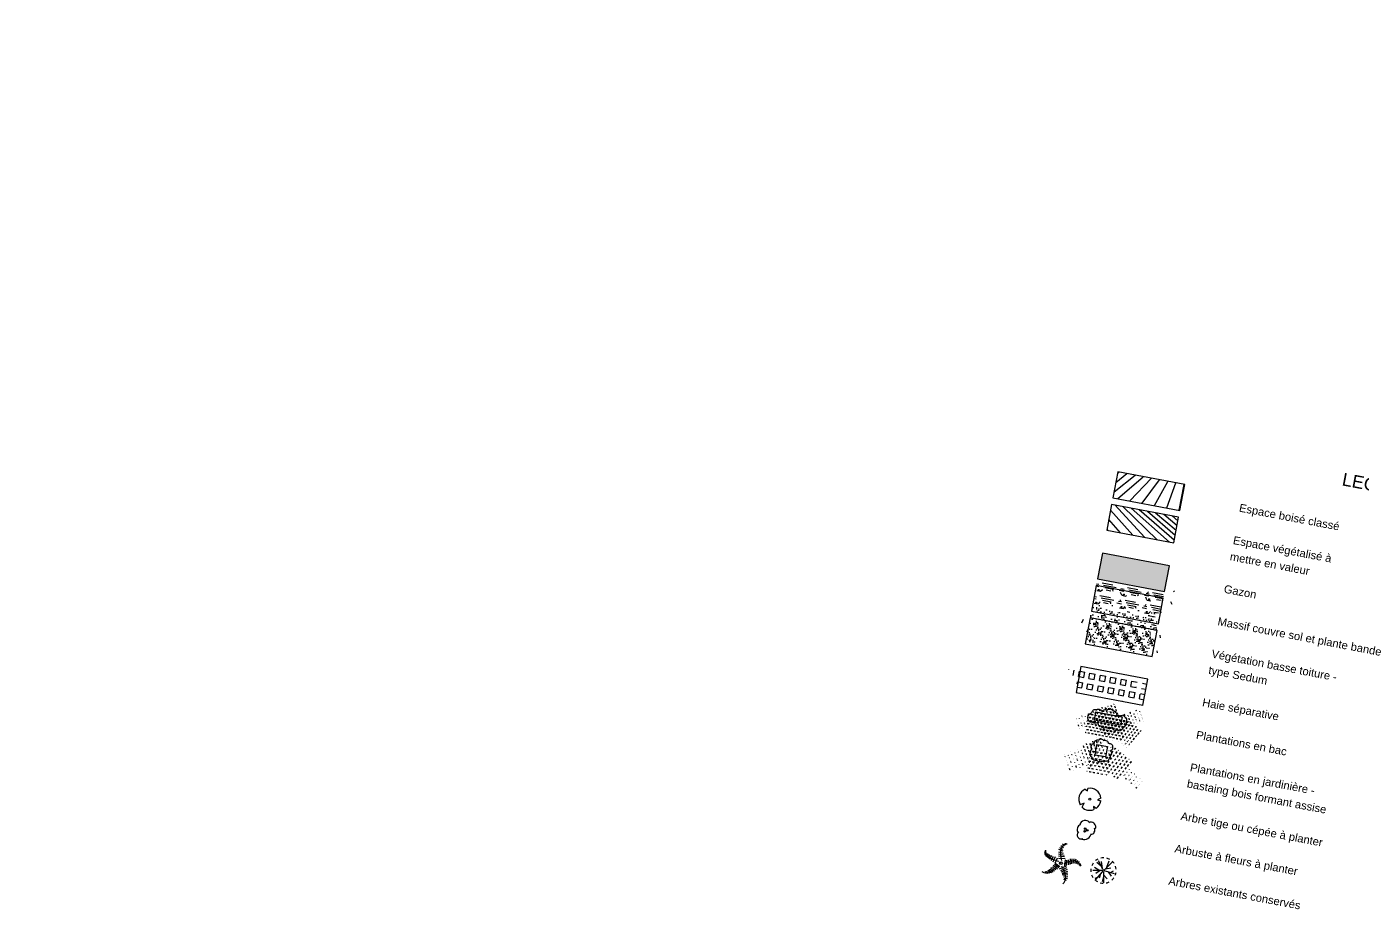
# Model space of a CAD drawing. Extents: x -2313930 to 3286427, y -3858277 to 2572692.
# Drawn here: x 296368 to 421572, y -240969 to -156934 of the extents above; entities that cross this region are included whole.
import ezdxf

# ---------------------------------------------------------------- set-up
doc = ezdxf.new("R2010")
doc.units = 0
doc.layers.add('_GAZELEC-RESERVATION 2', color=132, linetype='Continuous', lineweight=18)
doc.layers.add('prlm-VRD', color=2, linetype='Continuous')
doc.layers.add('SA - légende prestations', color=252, linetype='Continuous')
doc.styles.add('MENSURA', font='arial.ttf', dxfattribs={"height": 0.5})

# ---------------------------------------------------------------- blocks, each defined once
blk = doc.blocks.new('A$C1F970F0F')
at = {"layer": 'SA - légende prestations'}
h = blk.add_hatch(dxfattribs=at)
h.set_pattern_fill('_USER', color=256, scale=75, angle=-325.7236, style=0, pattern_type=0)
h.set_pattern_definition([(34.276398589, (-277130161.13, -473864756.78), (-42.23892846, 61.974776503), [])])
h.paths.add_polyline_path([(-7679, 13948), (-7051, 13829), (-7006, 14071), (-7633, 14190)])
h = blk.add_hatch(dxfattribs=at)
h.set_pattern_fill('_USER', color=256, scale=75, angle=-55.7236, style=0, pattern_type=0)
h.set_pattern_definition([(304.276398589, (-277130161.13, -473864756.78), (61.974776503, 42.23892846), [])])
h.paths.add_polyline_path([(-7737, 13644), (-7109, 13525), (-7063, 13767), (-7691, 13886)])
blk.add_hatch(color=250, dxfattribs=at).paths.add_polyline_path([(-7823, 13188), (-7195, 13069), (-7150, 13311), (-7777, 13430)])
h = blk.add_hatch(dxfattribs=at)
h.set_pattern_fill('PELOUSE6', color=256, scale=20, angle=-10.7236, style=0, pattern_type=2)
h.set_pattern_definition([(349.276398589, (-277130161.13, -473864756.78), (22.32856351, 117.904349723), [37.50000056, -202.50000304]), (79.27639859, (-277130147.3, -473864759.4), (-235.80869945, 44.65712702), [15.000000225, -105.000001575]), (79.27639859, (-277130138.1, -473864761.14), (-235.80869945, 44.65712702), [15.000000225, -105.000001575]), (79.27639859, (-277130142.7, -473864760.27), (-235.80869945, 44.65712702), [18.75000028, -101.25000152]), (112.966466119, (-277130151.92, -473864758.52), (-191.1515722885, 280.465825937), [12.00000018, -420.74615931]), (45.586331059, (-277130133.494, -473864762.01), (22.328563535, 117.9043498154), [12.00000018, -420.74615931]), (45.586331059, (-277130124.28, -473864763.756), (22.328563535, 117.9043498154), [26.00000039, -406.6661591]), (112.966466119, (-277130161.13, -473864756.78), (-191.1515722885, 280.465825937), [26.00000039, -406.6661591]), (349.276398589, (-277130073.36, -473864750.5), (22.32856351, 117.904349723), [44.424551066, -195.575452534]), (349.276398589, (-277130085.12, -473864728.43), (22.32856351, 117.904349723), [82.810089442, -56.095855641, 43.074318646, -58.01973967]), (349.276398589, (-277130096.73, -473864706.38), (22.32856351, 117.904349723), [119.479949592, -46.287461894, 29.478701242, -44.75389087]), (349.276398589, (-277130108.42, -473864684.32), (22.32856351, 117.904349723), [100.461142907, -139.538860693]), (349.276398589, (-277130104.51, -473864665.21), (22.32856351, 117.904349723), [65.569739384, -174.430264216])])
h.paths.add_polyline_path([(-7881, 12884), (-7253, 12765), (-7207, 13007), (-7835, 13126)])
h = blk.add_hatch(dxfattribs=at)
h.set_pattern_fill('PELOUSE3', color=256, scale=25, angle=-10.7236, style=0, pattern_type=2)
h.set_pattern_definition([(63.752287589, (-277130161.13, -473864756.78), (-19.542458606, 232.700112485), [37.5, -196.01927125]), (63.752287589, (-277130085.76, -473864694.72), (-19.542458606, 232.700112485), [37.5, -196.01927125]), (63.752287589, (-277130010.4, -473864632.66), (-19.542458606, 232.700112485), [37.5, -196.01927125]), (94.800509589, (-277130161.13, -473864756.78), (-122.81702917, 23.258919989), [25, -208.51927125]), (94.800509589, (-277130085.76, -473864694.72), (-122.81702917, 23.258919989), [25, -208.51927125]), (94.800509589, (-277130010.4, -473864632.66), (-122.81702917, 23.258919989), [25, -208.51927125]), (349.276398589, (-277130152.21, -473864750.26), (75.363866543, 62.060757485), [0, -125]), (349.276398589, (-277130133.76, -473864743.78), (75.363866543, 62.060757485), [0, -125]), (349.276398589, (-277130136.115, -473864729.62), (75.363866543, 62.060757485), [0, -125]), (349.276398589, (-277130116.85, -473864731.4), (75.363866543, 62.060757485), [0, -125]), (349.276398589, (-277130122.52, -473864699.78), (75.363866543, 62.060757485), [0, -125]), (349.276398589, (-277130148.414, -473864722.64), (75.363866543, 62.060757485), [0, -125]), (349.276398589, (-277130148.87, -473864717.23), (75.363866543, 62.060757485), [0, -125]), (349.276398589, (-277130148.86, -473864694.79), (75.363866543, 62.060757485), [0, -125]), (349.276398589, (-277130173.1, -473864750.044), (75.363866543, 62.060757485), [0, -125]), (349.276398589, (-277130172.094, -473864737.766), (75.363866543, 62.060757485), [0, -125]), (349.276398589, (-277130184.58, -473864749.12), (75.363866543, 62.060757485), [0, -125]), (349.276398589, (-277130183.715, -473864730.58), (75.363866543, 62.060757485), [0, -125]), (349.276398589, (-277130173.365, -473864720.7), (75.363866543, 62.060757485), [0, -125]), (349.276398589, (-277130174.526, -473864708.63), (75.363866543, 62.060757485), [0, -125]), (349.276398589, (-277130181.51, -473864692.35), (75.363866543, 62.060757485), [0, -125]), (349.276398589, (-277130158.755, -473864707.89), (75.363866543, 62.060757485), [0, -125]), (349.276398589, (-277130196.156, -473864715.134), (75.363866543, 62.060757485), [0, -125]), (349.276398589, (-277130204.065, -473864737.325), (75.363866543, 62.060757485), [0, -125]), (349.276398589, (-277130180.874, -473864760.41), (75.363866543, 62.060757485), [0, -125]), (349.276398589, (-277130165.94, -473864768.23), (75.363866543, 62.060757485), [0, -125]), (349.276398589, (-277130179.19, -473864779.43), (75.363866543, 62.060757485), [0, -125]), (349.276398589, (-277130139.836, -473864785.64), (75.363866543, 62.060757485), [0, -125]), (349.276398589, (-277130153.18, -473864763.79), (75.363866543, 62.060757485), [0, -125]), (349.276398589, (-277130137.41, -473864763.03), (75.363866543, 62.060757485), [0, -125])])
h.paths.add_polyline_path([(-7938, 12580), (-7311, 12461), (-7265, 12703), (-7892, 12822)])
h = blk.add_hatch(dxfattribs=at)
h.set_pattern_fill('PAVES_EVERGREEN1', color=256, scale=100, angle=-10.7236, style=0, pattern_type=2)
h.set_pattern_definition([(349.276398589, (-277130131.913, -473864736.867), (107.5571912846, 30.5196756696), [50, -50]), (79.276398589, (-277130131.913, -473864736.867), (-30.5196756696, 107.5571912846), [50, -50])])
h.paths.add_polyline_path([(-8024, 12124), (-7397, 12005), (-7351, 12247), (-7979, 12366)])
h = blk.add_hatch(dxfattribs=at)
h.set_pattern_fill('TRIANG', color=256, scale=89.999998, angle=-10.6841, style=0, pattern_type=2)
h.set_pattern_definition([(49.315864135, (-277130161.128, -473864756.78), (-11.1636795812, 31.8501914477), [16.87499955, -16.87499955]), (109.315864135, (-277130161.128, -473864756.78), (-33.1649146997, 6.2570656068), [16.87499955, -16.87499955]), (349.315864135, (-277130166.71, -473864740.854), (22.0012351185, 25.5931258408), [16.87499955, -16.87499955])])
h.paths.add_polyline_path([(-7876, 11935), (-7875, 11937), (-7875, 11938), (-7875, 11939), (-7875, 11940), (-7874, 11941), (-7874, 11942), (-7874, 11944), (-7873, 11945), (-7873, 11946), (-7872, 11947), (-7872, 11948), (-7871, 11949), (-7870, 11950), (-7870, 11951), (-7869, 11952), (-7868, 11953), (-7867, 11954), (-7866, 11955), (-7866, 11955), (-7865, 11956), (-7864, 11957), (-7863, 11958), (-7862, 11958), (-7861, 11959), (-7860, 11960), (-7859, 11960), (-7858, 11961), (-7857, 11961), (-7855, 11962), (-7854, 11962), (-7853, 11963), (-7852, 11963), (-7851, 11963), (-7850, 11963), (-7848, 11964), (-7847, 11964), (-7846, 11964), (-7845, 11964), (-7844, 11964), (-7842, 11964), (-7841, 11964), (-7840, 11964), (-7839, 11963), (-7838, 11963), (-7836, 11963), (-7835, 11962), (-7834, 11962), (-7833, 11962), (-7832, 11961), (-7831, 11962), (-7830, 11963), (-7828, 11963), (-7827, 11964), (-7826, 11964), (-7825, 11965), (-7824, 11965), (-7822, 11966), (-7821, 11966), (-7820, 11966), (-7818, 11967), (-7817, 11967), (-7816, 11967), (-7815, 11967), (-7813, 11967), (-7812, 11967), (-7811, 11967), (-7809, 11967), (-7808, 11967), (-7807, 11967), (-7805, 11966), (-7804, 11966), (-7803, 11966), (-7802, 11965), (-7800, 11965), (-7799, 11964), (-7798, 11964), (-7797, 11963), (-7796, 11963), (-7795, 11962), (-7793, 11961), (-7792, 11960), (-7791, 11960), (-7790, 11959), (-7789, 11958), (-7788, 11957), (-7788, 11956), (-7787, 11955), (-7786, 11954), (-7785, 11953), (-7784, 11952), (-7784, 11951), (-7783, 11950), (-7782, 11948), (-7782, 11947), (-7781, 11946), (-7781, 11945), (-7780, 11944), (-7780, 11942), (-7780, 11941), (-7780, 11941), (-7779, 11941), (-7779, 11941), (-7779, 11941), (-7779, 11941), (-7779, 11941), (-7779, 11940), (-7779, 11940), (-7780, 11940), (-7780, 11940), (-7780, 11940), (-7780, 11940), (-7779, 11941), (-7779, 11942), (-7779, 11943), (-7778, 11945), (-7778, 11946), (-7777, 11947), (-7777, 11948), (-7776, 11949), (-7775, 11950), (-7775, 11951), (-7774, 11952), (-7773, 11952), (-7772, 11953), (-7771, 11954), (-7771, 11955), (-7770, 11956), (-7769, 11957), (-7768, 11957), (-7767, 11958), (-7766, 11959), (-7765, 11959), (-7764, 11960), (-7763, 11960), (-7761, 11961), (-7760, 11961), (-7759, 11961), (-7758, 11962), (-7757, 11962), (-7756, 11962), (-7755, 11963), (-7753, 11963), (-7752, 11963), (-7751, 11963), (-7750, 11963), (-7749, 11963), (-7747, 11963), (-7746, 11963), (-7745, 11963), (-7744, 11962), (-7743, 11962), (-7742, 11962), (-7740, 11961), (-7739, 11961), (-7738, 11961), (-7737, 11960), (-7736, 11960), (-7735, 11959), (-7734, 11959), (-7733, 11958), (-7732, 11957), (-7731, 11958), (-7730, 11959), (-7729, 11960), (-7729, 11961), (-7728, 11962), (-7727, 11962), (-7726, 11963), (-7725, 11964), (-7724, 11964), (-7723, 11965), (-7722, 11965), (-7720, 11966), (-7719, 11966), (-7718, 11967), (-7717, 11967), (-7716, 11968), (-7715, 11968), (-7713, 11968), (-7712, 11968), (-7711, 11968), (-7710, 11969), (-7709, 11969), (-7707, 11969), (-7706, 11969), (-7705, 11968), (-7704, 11968), (-7703, 11968), (-7701, 11968), (-7700, 11968), (-7699, 11967), (-7698, 11967), (-7697, 11967), (-7696, 11966), (-7695, 11966), (-7693, 11965), (-7692, 11964), (-7691, 11964), (-7690, 11963), (-7689, 11962), (-7688, 11962), (-7687, 11961), (-7687, 11960), (-7686, 11959), (-7685, 11958), (-7684, 11957), (-7683, 11956), (-7683, 11955), (-7682, 11954), (-7681, 11953), (-7681, 11954), (-7681, 11954), (-7681, 11954), (-7680, 11954), (-7680, 11954), (-7680, 11954), (-7680, 11954), (-7679, 11954), (-7679, 11954), (-7679, 11954), (-7679, 11954), (-7678, 11954), (-7678, 11955), (-7678, 11955), (-7677, 11955), (-7677, 11955), (-7677, 11955), (-7677, 11954), (-7676, 11954), (-7676, 11954), (-7676, 11954), (-7676, 11954), (-7675, 11954), (-7675, 11954), (-7675, 11954), (-7675, 11954), (-7674, 11954), (-7674, 11954), (-7674, 11954), (-7674, 11953), (-7673, 11953), (-7673, 11953), (-7673, 11953), (-7673, 11953), (-7673, 11953), (-7672, 11952), (-7672, 11952), (-7672, 11952), (-7672, 11952), (-7672, 11952), (-7672, 11951), (-7671, 11951), (-7671, 11951), (-7671, 11951), (-7671, 11950), (-7671, 11950), (-7671, 11950), (-7671, 11950), (-7671, 11949), (-7671, 11949), (-7669, 11949), (-7668, 11949), (-7667, 11948), (-7666, 11948), (-7665, 11948), (-7664, 11947), (-7663, 11947), (-7662, 11947), (-7661, 11946), (-7660, 11945), (-7659, 11945), (-7658, 11944), (-7657, 11944), (-7656, 11943), (-7655, 11942), (-7654, 11941), (-7653, 11941), (-7652, 11940), (-7651, 11939), (-7651, 11938), (-7650, 11937), (-7649, 11936), (-7648, 11935), (-7648, 11934), (-7647, 11933), (-7647, 11932), (-7646, 11931), (-7646, 11930), (-7645, 11929), (-7645, 11928), (-7645, 11926), (-7644, 11925), (-7644, 11924), (-7644, 11923), (-7644, 11922), (-7644, 11921), (-7644, 11919), (-7644, 11918), (-7644, 11917), (-7644, 11916), (-7644, 11915), (-7644, 11914), (-7644, 11912), (-7645, 11911), (-7645, 11910), (-7645, 11909), (-7646, 11908), (-7646, 11907), (-7647, 11906), (-7647, 11905), (-7646, 11905), (-7646, 11906), (-7645, 11906), (-7645, 11907), (-7644, 11907), (-7643, 11907), (-7643, 11908), (-7642, 11908), (-7641, 11908), (-7641, 11909), (-7640, 11909), (-7639, 11909), (-7639, 11909), (-7638, 11909), (-7637, 11909), (-7636, 11910), (-7636, 11910), (-7635, 11910), (-7634, 11910), (-7634, 11910), (-7633, 11910), (-7632, 11910), (-7631, 11909), (-7631, 11909), (-7630, 11909), (-7629, 11909), (-7628, 11909), (-7628, 11909), (-7627, 11908), (-7626, 11908), (-7626, 11908), (-7625, 11907), (-7624, 11907), (-7624, 11907), (-7623, 11906), (-7623, 11906), (-7622, 11905), (-7621, 11905), (-7621, 11904), (-7620, 11904), (-7620, 11903), (-7619, 11903), (-7619, 11902), (-7618, 11902), (-7618, 11901), (-7618, 11900), (-7617, 11900), (-7617, 11899), (-7617, 11898), (-7616, 11898), (-7616, 11899), (-7615, 11900), (-7614, 11900), (-7613, 11901), (-7612, 11902), (-7611, 11903), (-7610, 11903), (-7609, 11904), (-7608, 11905), (-7607, 11905), (-7606, 11906), (-7605, 11906), (-7604, 11907), (-7602, 11907), (-7601, 11907), (-7600, 11908), (-7599, 11908), (-7598, 11908), (-7596, 11908), (-7595, 11908), (-7594, 11909), (-7593, 11909), (-7592, 11909), (-7590, 11908), (-7589, 11908), (-7588, 11908), (-7587, 11908), (-7586, 11908), (-7584, 11907), (-7583, 11907), (-7582, 11907), (-7581, 11906), (-7580, 11906), (-7579, 11905), (-7578, 11905), (-7577, 11904), (-7576, 11903), (-7575, 11903), (-7574, 11902), (-7573, 11901), (-7572, 11900), (-7571, 11900), (-7570, 11899), (-7569, 11898), (-7569, 11897), (-7568, 11896), (-7567, 11895), (-7566, 11894), (-7566, 11893), (-7565, 11892), (-7564, 11892), (-7563, 11891), (-7562, 11891), (-7561, 11890), (-7561, 11889), (-7560, 11889), (-7559, 11888), (-7558, 11887), (-7558, 11886), (-7557, 11886), (-7556, 11885), (-7556, 11884), (-7555, 11883), (-7555, 11882), (-7554, 11881), (-7554, 11880), (-7553, 11879), (-7553, 11878), (-7552, 11877), (-7552, 11876), (-7552, 11875), (-7551, 11874), (-7551, 11873), (-7551, 11872), (-7551, 11871), (-7551, 11870), (-7551, 11869), (-7551, 11868), (-7551, 11867), (-7551, 11866), (-7551, 11865), (-7551, 11864), (-7551, 11863), (-7552, 11862), (-7552, 11861), (-7552, 11860), (-7552, 11859), (-7553, 11858), (-7553, 11857), (-7554, 11856), (-7554, 11855), (-7555, 11854), (-7555, 11853), (-7556, 11852), (-7557, 11851), (-7557, 11851), (-7558, 11850), (-7559, 11849), (-7559, 11848), (-7559, 11847), (-7558, 11846), (-7558, 11845), (-7557, 11844), (-7557, 11843), (-7556, 11842), (-7556, 11841), (-7555, 11840), (-7555, 11839), (-7555, 11837), (-7555, 11836), (-7554, 11835), (-7554, 11834), (-7554, 11833), (-7554, 11832), (-7554, 11830), (-7554, 11829), (-7554, 11828), (-7554, 11827), (-7555, 11826), (-7555, 11825), (-7555, 11823), (-7555, 11822), (-7556, 11821), (-7556, 11820), (-7557, 11819), (-7557, 11818), (-7558, 11817), (-7558, 11816), (-7559, 11815), (-7559, 11814), (-7560, 11813), (-7561, 11812), (-7562, 11811), (-7562, 11810), (-7563, 11809), (-7564, 11809), (-7565, 11808), (-7566, 11807), (-7567, 11806), (-7568, 11806), (-7569, 11805), (-7570, 11804), (-7571, 11804), (-7572, 11803), (-7573, 11803), (-7574, 11802), (-7575, 11802), (-7576, 11802), (-7577, 11801), (-7577, 11801), (-7577, 11801), (-7577, 11800), (-7577, 11800), (-7577, 11799), (-7577, 11799), (-7577, 11798), (-7577, 11798), (-7577, 11797), (-7577, 11797), (-7577, 11797), (-7577, 11796), (-7577, 11796), (-7577, 11795), (-7577, 11795), (-7577, 11794), (-7577, 11794), (-7578, 11794), (-7578, 11793), (-7578, 11793), (-7578, 11792), (-7578, 11792), (-7579, 11792), (-7579, 11791), (-7579, 11791), (-7579, 11790), (-7580, 11790), (-7580, 11790), (-7580, 11790), (-7581, 11789), (-7581, 11789), (-7581, 11789), (-7582, 11788), (-7582, 11788), (-7582, 11788), (-7583, 11788), (-7583, 11787), (-7584, 11787), (-7584, 11787), (-7584, 11787), (-7585, 11787), (-7585, 11787), (-7586, 11787), (-7586, 11786), (-7586, 11786), (-7587, 11786), (-7587, 11786), (-7588, 11786), (-7588, 11786), (-7589, 11785), (-7589, 11784), (-7590, 11783), (-7590, 11782), (-7591, 11781), (-7591, 11780), (-7592, 11779), (-7593, 11778), (-7593, 11777), (-7594, 11776), (-7595, 11775), (-7596, 11774), (-7596, 11773), (-7597, 11773), (-7598, 11772), (-7599, 11771), (-7600, 11770), (-7601, 11770), (-7602, 11769), (-7603, 11769), (-7604, 11768), (-7605, 11768), (-7606, 11767), (-7608, 11767), (-7609, 11766), (-7610, 11766), (-7611, 11766), (-7612, 11765), (-7613, 11765), (-7614, 11765), (-7616, 11765), (-7617, 11765), (-7618, 11765), (-7619, 11765), (-7620, 11765), (-7622, 11765), (-7623, 11765), (-7624, 11766), (-7625, 11766), (-7626, 11766), (-7627, 11766), (-7628, 11767), (-7630, 11767), (-7631, 11768), (-7632, 11768), (-7633, 11769), (-7634, 11769), (-7635, 11770), (-7636, 11771), (-7637, 11771), (-7638, 11771), (-7639, 11770), (-7640, 11770), (-7641, 11769), (-7642, 11769), (-7643, 11769), (-7644, 11768), (-7646, 11768), (-7647, 11768), (-7648, 11768), (-7649, 11767), (-7650, 11767), (-7652, 11767), (-7653, 11767), (-7654, 11767), (-7655, 11767), (-7656, 11767), (-7657, 11768), (-7659, 11768), (-7660, 11768), (-7661, 11768), (-7662, 11769), (-7663, 11769), (-7664, 11770), (-7665, 11770), (-7667, 11771), (-7668, 11771), (-7669, 11772), (-7670, 11772), (-7671, 11773), (-7672, 11774), (-7672, 11775), (-7673, 11775), (-7674, 11776), (-7675, 11777), (-7676, 11778), (-7677, 11779), (-7677, 11780), (-7678, 11781), (-7679, 11782), (-7679, 11783), (-7680, 11784), (-7680, 11785), (-7681, 11786), (-7681, 11787), (-7682, 11788), (-7682, 11789), (-7683, 11790), (-7683, 11792), (-7683, 11793), (-7683, 11793), (-7683, 11793), (-7683, 11793), (-7683, 11793), (-7684, 11792), (-7684, 11792), (-7684, 11792), (-7684, 11792), (-7684, 11792), (-7684, 11792), (-7684, 11792), (-7685, 11792), (-7685, 11792), (-7685, 11792), (-7685, 11792), (-7685, 11792), (-7685, 11792), (-7685, 11792), (-7685, 11792), (-7686, 11792), (-7686, 11792), (-7686, 11792), (-7686, 11792), (-7686, 11792), (-7686, 11792), (-7686, 11793), (-7686, 11793), (-7687, 11793), (-7687, 11793), (-7687, 11793), (-7687, 11793), (-7687, 11793), (-7687, 11793), (-7687, 11793), (-7687, 11793), (-7687, 11793), (-7688, 11793), (-7688, 11793), (-7688, 11794), (-7688, 11794), (-7688, 11794), (-7688, 11794), (-7688, 11794), (-7688, 11794), (-7688, 11794), (-7688, 11794), (-7688, 11795), (-7688, 11795), (-7688, 11795), (-7688, 11795), (-7689, 11794), (-7690, 11793), (-7691, 11792), (-7692, 11791), (-7693, 11791), (-7693, 11790), (-7694, 11789), (-7695, 11789), (-7696, 11788), (-7697, 11787), (-7699, 11787), (-7700, 11786), (-7701, 11786), (-7702, 11785), (-7703, 11785), (-7704, 11785), (-7705, 11784), (-7706, 11784), (-7708, 11784), (-7709, 11784), (-7710, 11784), (-7711, 11784), (-7712, 11784), (-7713, 11784), (-7715, 11784), (-7716, 11784), (-7717, 11784), (-7718, 11784), (-7719, 11784), (-7721, 11785), (-7722, 11785), (-7723, 11785), (-7724, 11786), (-7725, 11786), (-7726, 11787), (-7727, 11787), (-7728, 11788), (-7729, 11789), (-7730, 11789), (-7731, 11790), (-7732, 11791), (-7733, 11791), (-7734, 11792), (-7735, 11793), (-7736, 11794), (-7736, 11795), (-7737, 11796), (-7738, 11797), (-7738, 11798), (-7739, 11799), (-7740, 11798), (-7741, 11797), (-7742, 11796), (-7743, 11795), (-7744, 11795), (-7745, 11794), (-7746, 11793), (-7747, 11793), (-7748, 11792), (-7749, 11791), (-7750, 11791), (-7751, 11790), (-7752, 11790), (-7753, 11790), (-7755, 11789), (-7756, 11789), (-7757, 11789), (-7758, 11789), (-7760, 11788), (-7761, 11788), (-7762, 11788), (-7763, 11788), (-7764, 11788), (-7766, 11788), (-7767, 11789), (-7768, 11789), (-7769, 11789), (-7771, 11789), (-7772, 11790), (-7773, 11790), (-7774, 11791), (-7775, 11791), (-7776, 11792), (-7777, 11792), (-7779, 11793), (-7780, 11793), (-7781, 11794), (-7782, 11795), (-7783, 11796), (-7784, 11796), (-7784, 11797), (-7785, 11798), (-7786, 11799), (-7787, 11800), (-7788, 11801), (-7788, 11802), (-7789, 11803), (-7790, 11804), (-7790, 11805), (-7792, 11805), (-7793, 11805), (-7794, 11806), (-7795, 11806), (-7796, 11806), (-7797, 11807), (-7799, 11807), (-7800, 11807), (-7801, 11808), (-7802, 11808), (-7803, 11809), (-7804, 11810), (-7805, 11810), (-7806, 11811), (-7807, 11812), (-7808, 11812), (-7809, 11813), (-7809, 11814), (-7810, 11815), (-7811, 11816), (-7812, 11817), (-7813, 11818), (-7813, 11819), (-7814, 11820), (-7814, 11821), (-7815, 11822), (-7816, 11823), (-7816, 11824), (-7816, 11825), (-7817, 11826), (-7817, 11827), (-7817, 11829), (-7818, 11830), (-7818, 11831), (-7818, 11832), (-7818, 11833), (-7818, 11835), (-7818, 11836), (-7818, 11837), (-7818, 11838), (-7818, 11839), (-7818, 11841), (-7818, 11842), (-7817, 11843), (-7817, 11844), (-7817, 11845), (-7816, 11846), (-7816, 11847), (-7815, 11849), (-7815, 11848), (-7815, 11848), (-7815, 11848), (-7816, 11848), (-7816, 11848), (-7816, 11848), (-7816, 11848), (-7816, 11848), (-7816, 11848), (-7816, 11848), (-7816, 11847), (-7816, 11847), (-7816, 11847), (-7816, 11847), (-7816, 11847), (-7816, 11847), (-7817, 11847), (-7817, 11847), (-7817, 11847), (-7817, 11847), (-7817, 11847), (-7817, 11847), (-7817, 11847), (-7817, 11847), (-7817, 11847), (-7817, 11847), (-7818, 11847), (-7818, 11846), (-7818, 11846), (-7818, 11846), (-7818, 11846), (-7818, 11846), (-7818, 11846), (-7818, 11846), (-7819, 11846), (-7819, 11846), (-7819, 11847), (-7819, 11847), (-7819, 11847), (-7819, 11847), (-7819, 11847), (-7819, 11847), (-7819, 11847), (-7820, 11847), (-7820, 11847), (-7820, 11847), (-7820, 11847), (-7820, 11847), (-7820, 11847), (-7820, 11847), (-7821, 11846), (-7822, 11845), (-7822, 11844), (-7823, 11843), (-7824, 11843), (-7825, 11842), (-7826, 11841), (-7827, 11840), (-7828, 11840), (-7829, 11839), (-7830, 11838), (-7831, 11838), (-7832, 11837), (-7833, 11837), (-7835, 11836), (-7836, 11836), (-7837, 11835), (-7838, 11835), (-7839, 11835), (-7840, 11835), (-7842, 11834), (-7843, 11834), (-7844, 11834), (-7845, 11834), (-7847, 11834), (-7848, 11834), (-7849, 11834), (-7850, 11834), (-7851, 11835), (-7853, 11835), (-7854, 11835), (-7855, 11836), (-7856, 11836), (-7857, 11836), (-7858, 11837), (-7860, 11837), (-7861, 11838), (-7862, 11839), (-7863, 11839), (-7864, 11840), (-7865, 11841), (-7866, 11841), (-7867, 11842), (-7868, 11843), (-7868, 11844), (-7869, 11845), (-7870, 11846), (-7871, 11847), (-7871, 11848), (-7872, 11847), (-7873, 11847), (-7874, 11846), (-7874, 11846), (-7875, 11846), (-7876, 11845), (-7877, 11845), (-7877, 11845), (-7878, 11844), (-7879, 11844), (-7880, 11844), (-7881, 11844), (-7881, 11844), (-7882, 11844), (-7883, 11843), (-7884, 11843), (-7885, 11843), (-7886, 11843), (-7886, 11844), (-7887, 11844), (-7888, 11844), (-7889, 11844), (-7890, 11844), (-7891, 11844), (-7891, 11845), (-7892, 11845), (-7893, 11845), (-7894, 11846), (-7894, 11846), (-7895, 11846), (-7896, 11847), (-7897, 11847), (-7897, 11848), (-7898, 11848), (-7899, 11849), (-7899, 11849), (-7900, 11850), (-7900, 11851), (-7901, 11851), (-7901, 11852), (-7902, 11853), (-7902, 11853), (-7903, 11854), (-7903, 11855), (-7904, 11855), (-7904, 11856), (-7904, 11857), (-7905, 11858), (-7905, 11859), (-7906, 11860), (-7907, 11862), (-7908, 11863), (-7909, 11865), (-7909, 11867), (-7910, 11869), (-7911, 11870), (-7911, 11872), (-7912, 11874), (-7912, 11876), (-7913, 11878), (-7913, 11880), (-7913, 11882), (-7913, 11883), (-7913, 11885), (-7913, 11887), (-7913, 11889), (-7913, 11891), (-7913, 11893), (-7912, 11895), (-7912, 11897), (-7912, 11899), (-7911, 11900), (-7911, 11902), (-7910, 11904), (-7909, 11906), (-7908, 11907), (-7908, 11909), (-7907, 11911), (-7906, 11912), (-7905, 11914), (-7904, 11916), (-7902, 11917), (-7901, 11919), (-7900, 11920), (-7899, 11921), (-7897, 11923), (-7896, 11924), (-7894, 11925), (-7893, 11926), (-7891, 11927), (-7890, 11928), (-7888, 11929), (-7886, 11930), (-7885, 11931), (-7883, 11932), (-7881, 11932), (-7879, 11933), (-7878, 11934), (-7876, 11934)])
h = blk.add_hatch(dxfattribs=at)
h.set_pattern_fill('TRIANG', color=256, scale=100, angle=-10.2486, style=0, pattern_type=2)
h.set_pattern_definition([(49.751385976, (-277130161.128, -473864756.78), (-12.6727306484, 35.293794004), [18.75, -18.75]), (109.751385976, (-277130161.128, -473864756.78), (-36.9016875275, 6.6719903251), [18.75, -18.75]), (349.751385976, (-277130167.464, -473864739.132), (24.2289568791, 28.6218036788), [18.75, -18.75])])
h.paths.add_polyline_path([(-7853, 11649), (-7853, 11650), (-7853, 11651), (-7853, 11653), (-7853, 11654), (-7853, 11655), (-7852, 11656), (-7852, 11657), (-7852, 11658), (-7851, 11660), (-7851, 11661), (-7850, 11662), (-7850, 11663), (-7849, 11664), (-7849, 11665), (-7848, 11666), (-7847, 11667), (-7847, 11668), (-7846, 11669), (-7845, 11669), (-7844, 11670), (-7844, 11671), (-7843, 11672), (-7842, 11673), (-7841, 11673), (-7840, 11674), (-7839, 11675), (-7838, 11675), (-7837, 11676), (-7836, 11676), (-7835, 11677), (-7834, 11677), (-7832, 11678), (-7831, 11678), (-7830, 11678), (-7829, 11679), (-7828, 11679), (-7827, 11679), (-7826, 11679), (-7824, 11679), (-7823, 11679), (-7822, 11679), (-7821, 11679), (-7820, 11679), (-7818, 11679), (-7817, 11679), (-7816, 11679), (-7815, 11678), (-7814, 11678), (-7813, 11678), (-7812, 11677), (-7811, 11678), (-7810, 11679), (-7809, 11679), (-7809, 11680), (-7808, 11681), (-7807, 11681), (-7806, 11682), (-7805, 11683), (-7805, 11683), (-7804, 11684), (-7803, 11684), (-7802, 11685), (-7801, 11685), (-7800, 11685), (-7799, 11686), (-7798, 11686), (-7797, 11686), (-7796, 11687), (-7795, 11687), (-7794, 11687), (-7793, 11687), (-7792, 11687), (-7791, 11687), (-7790, 11687), (-7789, 11687), (-7788, 11687), (-7787, 11687), (-7786, 11687), (-7784, 11686), (-7783, 11686), (-7782, 11686), (-7782, 11685), (-7781, 11685), (-7780, 11685), (-7779, 11684), (-7778, 11684), (-7777, 11683), (-7776, 11683), (-7775, 11682), (-7774, 11681), (-7773, 11681), (-7773, 11680), (-7772, 11679), (-7771, 11679), (-7770, 11678), (-7770, 11677), (-7769, 11676), (-7769, 11676), (-7768, 11675), (-7767, 11674), (-7766, 11674), (-7765, 11675), (-7764, 11675), (-7763, 11675), (-7761, 11675), (-7760, 11676), (-7759, 11676), (-7757, 11676), (-7756, 11676), (-7755, 11676), (-7754, 11676), (-7752, 11676), (-7751, 11676), (-7750, 11675), (-7749, 11675), (-7747, 11675), (-7746, 11674), (-7745, 11674), (-7744, 11674), (-7743, 11673), (-7741, 11673), (-7740, 11672), (-7739, 11671), (-7738, 11671), (-7737, 11670), (-7736, 11669), (-7735, 11668), (-7734, 11668), (-7733, 11667), (-7732, 11666), (-7731, 11665), (-7731, 11664), (-7730, 11663), (-7729, 11662), (-7728, 11661), (-7728, 11660), (-7727, 11659), (-7727, 11657), (-7726, 11656), (-7726, 11655), (-7725, 11654), (-7725, 11653), (-7724, 11652), (-7724, 11650), (-7724, 11649), (-7724, 11648), (-7723, 11647), (-7723, 11645), (-7723, 11644), (-7723, 11644), (-7723, 11644), (-7723, 11645), (-7723, 11645), (-7723, 11645), (-7722, 11645), (-7722, 11645), (-7722, 11646), (-7722, 11646), (-7722, 11646), (-7722, 11646), (-7721, 11646), (-7721, 11646), (-7721, 11647), (-7721, 11647), (-7720, 11647), (-7720, 11647), (-7720, 11647), (-7720, 11647), (-7720, 11647), (-7719, 11647), (-7719, 11647), (-7719, 11647), (-7719, 11647), (-7718, 11648), (-7718, 11648), (-7718, 11648), (-7718, 11648), (-7717, 11648), (-7717, 11648), (-7717, 11648), (-7716, 11647), (-7716, 11647), (-7716, 11647), (-7716, 11647), (-7715, 11647), (-7715, 11647), (-7715, 11647), (-7715, 11647), (-7715, 11647), (-7714, 11647), (-7714, 11647), (-7714, 11646), (-7714, 11646), (-7713, 11646), (-7713, 11646), (-7713, 11646), (-7713, 11646), (-7713, 11645), (-7712, 11645), (-7710, 11645), (-7709, 11645), (-7708, 11645), (-7707, 11645), (-7706, 11645), (-7705, 11644), (-7703, 11644), (-7702, 11644), (-7701, 11643), (-7700, 11643), (-7699, 11642), (-7698, 11642), (-7697, 11641), (-7696, 11641), (-7695, 11640), (-7694, 11639), (-7693, 11639), (-7692, 11638), (-7691, 11637), (-7690, 11636), (-7690, 11635), (-7689, 11635), (-7688, 11634), (-7687, 11633), (-7687, 11632), (-7686, 11631), (-7685, 11630), (-7685, 11629), (-7684, 11628), (-7684, 11627), (-7683, 11625), (-7683, 11624), (-7683, 11623), (-7682, 11622), (-7682, 11621), (-7682, 11620), (-7682, 11619), (-7682, 11617), (-7682, 11616), (-7682, 11615), (-7682, 11614), (-7682, 11613), (-7682, 11611), (-7682, 11610), (-7682, 11609), (-7682, 11608), (-7683, 11607), (-7683, 11606), (-7683, 11605), (-7683, 11604), (-7683, 11603), (-7683, 11602), (-7683, 11601), (-7682, 11601), (-7682, 11600), (-7682, 11599), (-7682, 11598), (-7682, 11597), (-7682, 11597), (-7683, 11596), (-7683, 11595), (-7683, 11594), (-7683, 11593), (-7683, 11593), (-7683, 11592), (-7684, 11591), (-7684, 11590), (-7684, 11590), (-7685, 11589), (-7685, 11588), (-7685, 11587), (-7686, 11587), (-7686, 11586), (-7687, 11586), (-7687, 11585), (-7688, 11584), (-7688, 11584), (-7689, 11583), (-7689, 11583), (-7690, 11582), (-7691, 11582), (-7691, 11581), (-7692, 11581), (-7693, 11580), (-7693, 11580), (-7694, 11579), (-7695, 11579), (-7696, 11579), (-7696, 11579), (-7697, 11578), (-7698, 11578), (-7699, 11578), (-7700, 11578), (-7700, 11578), (-7701, 11577), (-7702, 11577), (-7703, 11577), (-7704, 11577), (-7704, 11577), (-7703, 11577), (-7702, 11576), (-7702, 11575), (-7701, 11574), (-7700, 11573), (-7699, 11573), (-7698, 11572), (-7698, 11571), (-7697, 11570), (-7696, 11569), (-7696, 11568), (-7695, 11567), (-7695, 11566), (-7694, 11565), (-7694, 11563), (-7693, 11562), (-7693, 11561), (-7693, 11560), (-7692, 11559), (-7692, 11558), (-7692, 11557), (-7692, 11555), (-7692, 11554), (-7692, 11553), (-7692, 11552), (-7692, 11551), (-7692, 11550), (-7692, 11548), (-7692, 11547), (-7692, 11546), (-7693, 11545), (-7693, 11544), (-7693, 11543), (-7694, 11542), (-7694, 11540), (-7695, 11539), (-7695, 11538), (-7696, 11537), (-7696, 11536), (-7697, 11535), (-7698, 11534), (-7698, 11533), (-7699, 11532), (-7700, 11532), (-7701, 11531), (-7702, 11530), (-7703, 11529), (-7703, 11528), (-7704, 11528), (-7705, 11527), (-7705, 11527), (-7705, 11526), (-7705, 11526), (-7705, 11525), (-7705, 11525), (-7705, 11525), (-7704, 11524), (-7704, 11524), (-7704, 11523), (-7704, 11523), (-7704, 11522), (-7704, 11522), (-7704, 11522), (-7704, 11521), (-7704, 11521), (-7704, 11520), (-7704, 11520), (-7705, 11520), (-7705, 11519), (-7705, 11519), (-7705, 11518), (-7705, 11518), (-7705, 11518), (-7705, 11517), (-7706, 11517), (-7706, 11516), (-7706, 11516), (-7706, 11516), (-7707, 11515), (-7707, 11515), (-7707, 11515), (-7708, 11514), (-7708, 11514), (-7708, 11514), (-7708, 11514), (-7709, 11513), (-7709, 11513), (-7710, 11513), (-7710, 11513), (-7710, 11512), (-7711, 11512), (-7711, 11512), (-7711, 11512), (-7712, 11512), (-7712, 11512), (-7713, 11512), (-7713, 11511), (-7714, 11511), (-7714, 11511), (-7714, 11510), (-7714, 11509), (-7714, 11508), (-7714, 11507), (-7714, 11505), (-7714, 11504), (-7714, 11503), (-7715, 11502), (-7715, 11501), (-7715, 11499), (-7716, 11498), (-7716, 11497), (-7716, 11496), (-7717, 11495), (-7717, 11494), (-7718, 11493), (-7719, 11492), (-7719, 11491), (-7720, 11490), (-7721, 11489), (-7722, 11488), (-7722, 11487), (-7723, 11486), (-7724, 11485), (-7725, 11485), (-7726, 11484), (-7727, 11483), (-7728, 11482), (-7729, 11482), (-7730, 11481), (-7731, 11481), (-7732, 11480), (-7733, 11480), (-7734, 11479), (-7735, 11479), (-7737, 11478), (-7738, 11478), (-7739, 11478), (-7740, 11478), (-7741, 11477), (-7743, 11477), (-7744, 11477), (-7745, 11477), (-7746, 11477), (-7747, 11477), (-7749, 11477), (-7750, 11478), (-7751, 11478), (-7752, 11478), (-7753, 11478), (-7754, 11478), (-7754, 11477), (-7755, 11477), (-7755, 11476), (-7755, 11476), (-7756, 11476), (-7756, 11475), (-7757, 11475), (-7757, 11475), (-7758, 11474), (-7758, 11474), (-7759, 11474), (-7760, 11473), (-7760, 11473), (-7761, 11473), (-7761, 11473), (-7762, 11473), (-7762, 11472), (-7763, 11472), (-7764, 11472), (-7764, 11472), (-7765, 11472), (-7766, 11472), (-7766, 11472), (-7767, 11472), (-7767, 11472), (-7768, 11472), (-7769, 11472), (-7769, 11472), (-7770, 11473), (-7770, 11473), (-7771, 11473), (-7772, 11473), (-7772, 11473), (-7773, 11474), (-7773, 11474), (-7774, 11474), (-7774, 11474), (-7775, 11475), (-7775, 11475), (-7776, 11475), (-7776, 11476), (-7777, 11476), (-7777, 11477), (-7778, 11477), (-7778, 11478), (-7778, 11478), (-7779, 11479), (-7779, 11479), (-7780, 11480), (-7780, 11479), (-7781, 11478), (-7782, 11477), (-7783, 11476), (-7784, 11476), (-7785, 11475), (-7786, 11475), (-7787, 11474), (-7788, 11473), (-7789, 11473), (-7790, 11473), (-7792, 11472), (-7793, 11472), (-7794, 11471), (-7795, 11471), (-7796, 11471), (-7797, 11471), (-7799, 11471), (-7800, 11471), (-7801, 11471), (-7802, 11471), (-7803, 11471), (-7805, 11471), (-7806, 11471), (-7807, 11471), (-7808, 11471), (-7809, 11472), (-7810, 11472), (-7812, 11472), (-7813, 11473), (-7814, 11473), (-7815, 11474), (-7816, 11474), (-7817, 11475), (-7818, 11475), (-7819, 11476), (-7820, 11477), (-7821, 11477), (-7822, 11478), (-7823, 11479), (-7824, 11480), (-7824, 11481), (-7825, 11482), (-7826, 11483), (-7827, 11483), (-7827, 11484), (-7828, 11485), (-7829, 11486), (-7829, 11488), (-7830, 11489), (-7831, 11488), (-7832, 11488), (-7833, 11487), (-7834, 11487), (-7835, 11487), (-7836, 11486), (-7837, 11486), (-7839, 11486), (-7840, 11486), (-7841, 11486), (-7842, 11485), (-7843, 11485), (-7844, 11485), (-7846, 11486), (-7847, 11486), (-7848, 11486), (-7849, 11486), (-7850, 11486), (-7851, 11487), (-7852, 11487), (-7854, 11487), (-7855, 11488), (-7856, 11488), (-7857, 11489), (-7858, 11489), (-7859, 11490), (-7860, 11490), (-7861, 11491), (-7862, 11492), (-7863, 11492), (-7864, 11493), (-7864, 11494), (-7865, 11495), (-7866, 11496), (-7867, 11497), (-7868, 11498), (-7868, 11499), (-7869, 11499), (-7869, 11500), (-7870, 11501), (-7871, 11503), (-7871, 11504), (-7872, 11505), (-7872, 11506), (-7872, 11507), (-7873, 11508), (-7873, 11509), (-7873, 11510), (-7873, 11511), (-7874, 11513), (-7874, 11513), (-7874, 11513), (-7874, 11513), (-7874, 11513), (-7874, 11513), (-7874, 11513), (-7874, 11513), (-7874, 11513), (-7874, 11513), (-7874, 11514), (-7874, 11514), (-7874, 11514), (-7874, 11514), (-7874, 11514), (-7874, 11514), (-7874, 11514), (-7874, 11514), (-7874, 11514), (-7874, 11514), (-7874, 11515), (-7873, 11515), (-7873, 11515), (-7873, 11515), (-7873, 11515), (-7873, 11515), (-7874, 11515), (-7875, 11516), (-7877, 11516), (-7878, 11517), (-7879, 11517), (-7880, 11518), (-7881, 11519), (-7882, 11520), (-7883, 11520), (-7884, 11521), (-7885, 11522), (-7885, 11523), (-7886, 11524), (-7887, 11525), (-7888, 11526), (-7889, 11527), (-7889, 11528), (-7890, 11529), (-7891, 11530), (-7891, 11531), (-7892, 11532), (-7892, 11533), (-7893, 11534), (-7893, 11535), (-7893, 11537), (-7894, 11538), (-7894, 11539), (-7894, 11540), (-7894, 11541), (-7894, 11543), (-7894, 11544), (-7894, 11545), (-7894, 11546), (-7894, 11548), (-7894, 11549), (-7894, 11550), (-7894, 11551), (-7893, 11552), (-7893, 11554), (-7893, 11555), (-7892, 11556), (-7892, 11557), (-7891, 11558), (-7891, 11559), (-7890, 11560), (-7889, 11561), (-7889, 11563), (-7888, 11564), (-7887, 11564), (-7887, 11565), (-7888, 11566), (-7888, 11566), (-7888, 11567), (-7888, 11567), (-7889, 11568), (-7889, 11569), (-7889, 11569), (-7889, 11570), (-7889, 11571), (-7889, 11571), (-7889, 11572), (-7889, 11572), (-7889, 11573), (-7889, 11574), (-7889, 11574), (-7889, 11575), (-7889, 11576), (-7889, 11576), (-7888, 11577), (-7888, 11577), (-7888, 11578), (-7888, 11579), (-7888, 11579), (-7887, 11580), (-7887, 11580), (-7887, 11581), (-7886, 11581), (-7886, 11582), (-7886, 11582), (-7885, 11583), (-7885, 11583), (-7884, 11584), (-7884, 11584), (-7883, 11585), (-7883, 11585), (-7882, 11586), (-7882, 11586), (-7881, 11586), (-7881, 11587), (-7880, 11587), (-7880, 11587), (-7879, 11587), (-7878, 11588), (-7878, 11588), (-7877, 11588), (-7877, 11588), (-7876, 11588), (-7875, 11589), (-7875, 11589), (-7876, 11590), (-7876, 11591), (-7877, 11592), (-7878, 11594), (-7878, 11595), (-7879, 11597), (-7880, 11598), (-7880, 11599), (-7881, 11601), (-7881, 11602), (-7881, 11604), (-7882, 11605), (-7882, 11607), (-7882, 11608), (-7882, 11610), (-7882, 11611), (-7882, 11613), (-7882, 11614), (-7882, 11616), (-7882, 11617), (-7881, 11619), (-7881, 11620), (-7881, 11622), (-7880, 11623), (-7880, 11624), (-7879, 11626), (-7879, 11627), (-7878, 11629), (-7877, 11630), (-7877, 11631), (-7876, 11633), (-7875, 11634), (-7874, 11635), (-7873, 11636), (-7872, 11637), (-7871, 11638), (-7870, 11639), (-7869, 11641), (-7868, 11641), (-7867, 11642), (-7866, 11643), (-7864, 11644), (-7863, 11645), (-7862, 11646), (-7860, 11646), (-7859, 11647), (-7858, 11648), (-7856, 11648), (-7855, 11649)])
at = {"layer": 'SA - légende prestations', "ltscale": 0.512}
for p, q in [((-8144, 10636), (-8185, 10650)), ((-8147, 10651), (-8177, 10667)), ((-8142, 10667), (-8168, 10684)), ((-8134, 10684), (-8151, 10701)), ((-8135, 10704), (-8129, 10691)), ((-8122, 10694), (-8125, 10710)), ((-8115, 10706), (-8115, 10698)), ((-8320, 10629), (-8305, 10632)), ((-8319, 10617), (-8301, 10625)), ((-8317, 10639), (-8308, 10639)), ((-8317, 10605), (-8296, 10615)), ((-8310, 10591), (-8286, 10612)), ((-8300, 10579), (-8279, 10607)), ((-8286, 10569), (-8267, 10600)), ((-8272, 10559), (-8252, 10595)), ((-8259, 10548), (-8235, 10586)), ((-8240, 10536), (-8218, 10586)), ((-8221, 10524), (-8199, 10574)), ((-8176, 10487), (-8219, 10521)), ((-8137, 10596), (-8190, 10608)), ((-8128, 10562), (-8190, 10566)), ((-8134, 10581), (-8188, 10588)), ((-8142, 10615), (-8187, 10627)), ((-8130, 10497), (-8125, 10555)), ((-8115, 10501), (-8110, 10550)), ((-8096, 10506), (-8094, 10554)), ((-8080, 10509), (-8077, 10562)), ((-8067, 10516), (-8060, 10562)), ((-8051, 10520), (-8043, 10562)), ((-8036, 10523), (-8022, 10564)), ((-8022, 10521), (-8007, 10550)), ((-8010, 10514), (-7991, 10537)), ((-7998, 10508), (-7983, 10520)), ((-8303, 10423), (-8310, 10446)), ((-8286, 10423), (-8298, 10447)), ((-8267, 10428), (-8286, 10458)), ((-8252, 10432), (-8276, 10463)), ((-8238, 10439), (-8267, 10471)), ((-8226, 10449), (-8260, 10483)), ((-8214, 10459), (-8246, 10490)), ((-8197, 10468), (-8240, 10502)), ((-8185, 10478), (-8226, 10509)), ((-8116, 10495), (-8183, 10466)), ((-8113, 10480), (-8171, 10451)), ((-8109, 10465), (-8164, 10437)), ((-8104, 10446), (-8159, 10427)), ((-8101, 10430), (-8154, 10417)), ((-8101, 10413), (-8149, 10406)), ((-8101, 10396), (-8142, 10393)), ((-7990, 10499), (-7976, 10506)), ((-8113, 10360), (-8138, 10369)), ((-8104, 10377), (-8135, 10379))]:
    blk.add_line(p, q, dxfattribs=at)
at = {"layer": 'SA - légende prestations'}
for p, q in [((-7789, 10496), (-7831, 10528)), ((-7774, 10467), (-7813, 10545)), ((-7776, 10472), (-7786, 10539)), ((-7756, 10464), (-7683, 10536)), ((-7736, 10484), (-7713, 10544)), ((-7781, 10455), (-7868, 10453)), ((-7812, 10456), (-7852, 10483)), ((-7777, 10444), (-7844, 10367)), ((-7797, 10455), (-7838, 10425)), ((-7795, 10422), (-7808, 10383)), ((-7768, 10440), (-7766, 10338)), ((-7767, 10415), (-7734, 10377)), ((-7753, 10450), (-7666, 10426)), ((-7747, 10471), (-7700, 10480)), ((-7725, 10442), (-7694, 10400)), ((-7701, 10435), (-7674, 10452)), ((-7824, 10390), (-7847, 10379)), ((-7767, 10392), (-7779, 10349))]:
    blk.add_line(p, q, dxfattribs=at)
at = {"layer": 'SA - légende prestations', "elevation": 0, "flags": 128}
for points in [[(-7679, 13948), (-7051, 13829), (-7006, 14071), (-7633, 14190)], [(-7737, 13644), (-7109, 13525), (-7063, 13767), (-7691, 13886)], [(-7823, 13188), (-7195, 13069), (-7150, 13311), (-7777, 13430)], [(-7881, 12884), (-7253, 12765), (-7207, 13007), (-7835, 13126)], [(-7938, 12580), (-7311, 12461), (-7265, 12703), (-7892, 12822)], [(-8024, 12124), (-7397, 12005), (-7351, 12247), (-7979, 12366)], [(-7839, 11940), (-7593, 11894), (-7608, 11815), (-7853, 11862)], [(-7829, 11634), (-7730, 11616), (-7748, 11518), (-7846, 11536)]]:
    blk.add_lwpolyline(points, close=True, dxfattribs=at)
at = {"layer": 'SA - légende prestations', "lineweight": 30, "elevation": 0, "flags": 128}
for points in [[(-7876, 11934, -0.520567), (-7832, 11961, -0.520567), (-7780, 11941, -0.520567), (-7780, 11940, -0.520567), (-7732, 11957, -0.520567), (-7681, 11953, -0.520567), (-7671, 11949, -0.520567), (-7647, 11905, -0.520567), (-7616, 11898, -0.520567), (-7566, 11893, -0.520567), (-7559, 11848, -0.520567), (-7577, 11801, -0.520567), (-7588, 11786, -0.520567), (-7637, 11771, -0.520567), (-7683, 11793, -0.520567), (-7688, 11795, -0.520567), (-7739, 11799, -0.520567), (-7790, 11805, -0.520567), (-7815, 11849, -0.520567), (-7820, 11847, -0.520567), (-7871, 11848, -0.520567), (-7905, 11859, -0.520567), (-7876, 11934)], [(-7853, 11649, -0.520567), (-7812, 11677, -0.520567), (-7767, 11674, -0.520567), (-7723, 11644, -0.520567), (-7713, 11645, -0.520567), (-7683, 11605, -0.520567), (-7704, 11577, -0.520567), (-7705, 11527, -0.520567), (-7714, 11511, -0.520567), (-7753, 11478, -0.520567), (-7780, 11480, -0.520567), (-7830, 11489, -0.520567), (-7874, 11513, -0.520567), (-7873, 11515, -0.520567), (-7887, 11564, -0.520567), (-7875, 11589, -0.520567), (-7853, 11649)]]:
    blk.add_lwpolyline(points, format="xyb", dxfattribs=at)
at = {"layer": 'SA - légende prestations', "elevation": 0, "flags": 128}
for points in [[(-7938, 11217), (-7918, 11202), (-7915, 11224)], [(-7968, 11048), (-7949, 11084), (-7985, 11070)], [(-7836, 11036), (-7861, 11055), (-7857, 11025)], [(-7791, 11132), (-7825, 11118), (-7792, 11108)]]:
    blk.add_lwpolyline(points, dxfattribs=at)
at = {"layer": 'SA - légende prestations', "ltscale": 0.512, "elevation": 0, "flags": 128}
blk.add_lwpolyline([(-8169, 10522, -1), (-8169, 10522)], format="xyb", dxfattribs=at)
at = {"layer": 'SA - légende prestations', "elevation": 0, "flags": 128}
blk.add_lwpolyline([(-7767, 10454, -1.000559), (-7766, 10454)], format="xyb", dxfattribs=at)
at = {"layer": 'SA - légende prestations'}
for centre, radius in [((-7895, 11122), 10), ((-7944, 10822), 7.5), ((-7939, 10847), 7.5), ((-7920, 10830), 7.5), ((-7767, 10454), 8.28)]:
    blk.add_circle(centre, radius, dxfattribs=at)
at = {"layer": 'SA - légende prestations', "ltscale": 0.8}
blk.add_circle((-8168, 10523), 13, dxfattribs=at)
at = {"layer": 'SA - légende prestations'}
for centre, radius, start, end in [((-7895, 11122), 104, 114.6791, 210.1705), ((-7895, 11122), 104, 5.6158, 100.9551), ((-7895, 11122), 104, 225.3651, 291.1217), ((-7895, 11122), 104, 304.4233, 352.1717), ((-7767, 10454), 119, 143.9712, 157.8173), ((-7767, 10454), 119, 116.2789, 130.125), ((-7767, 10454), 119, 88.5866, 102.4327), ((-7767, 10454), 119, 60.8942, 74.7404), ((-7767, 10454), 119, 33.2019, 47.0481), ((-7767, 10454), 119, 171.6635, 185.5096), ((-7767, 10454), 119, 199.3558, 213.2019), ((-7767, 10454), 119, 337.8173, 351.6635), ((-7767, 10454), 119, 5.5096, 19.3558), ((-7767, 10454), 119, 227.0481, 240.8942), ((-7767, 10454), 119, 254.7404, 268.5866), ((-7767, 10454), 119, 282.4327, 296.2789), ((-7767, 10454), 119, 310.125, 323.9712)]:
    blk.add_arc(centre, radius, start, end, dxfattribs=at)
at = {"layer": 'SA - légende prestations', "ltscale": 0.8}
for centre, radius, start, end in [((-7939, 10872), 52.1, 32.9049, 171.1222), ((-7887, 10861), 47.2, 342.9843, 94.6347), ((-7977, 10788), 37.9, 133.2697, 293.7521), ((-7960, 10838), 54, 116.3249, 211.8321), ((-7948, 10813), 68.4, 251.0377, 350.7438), ((-7892, 10835), 44.6, 277.8831, 22.2876)]:
    blk.add_arc(centre, radius, start, end, dxfattribs=at)
at = {"layer": 'SA - légende prestations', "ltscale": 0.512}
for centre, major_axis, start_param, end_param in [((-8236, 10637), (-72.7, 24.1), 0.207983, 0.940114), ((-7901, 10618), (-255, 85), 0.182344, 0.588412), ((-8094, 10630), (-24.1, -72.7), 3.670992, 4.697856), ((-8133, 10804), (-84, -254), 5.940826, 6.402291), ((-8169, 10522), (-0.189, -0.583), 3.921081, 7.062674), ((-8169, 10522), (-0.189, -0.583), 0.779488, 3.921081), ((-8025, 10275), (-85, -255), 3.509327, 3.90707), ((-8051, 10468), (-24, -72.7), 2.258367, 3.288163), ((-8302, 10509), (-24.1, -72.7), 6.018632, 7.00106), ((-8405, 10672), (-255, 85), 2.407103, 2.808249), ((-8410, 10344), (-278, 92), 3.632762, 4.003335), ((-8202, 10390), (-25.3, -76.3), 1.039156, 1.948194)]:
    blk.add_ellipse(centre, major_axis=major_axis, ratio=1, start_param=start_param, end_param=end_param, dxfattribs=at)
at = {"layer": 'SA - légende prestations', "style": 'MENSURA'}
for s, height, p in [('LEGENDE', 120, (-5538, 14065)), ('Espace boisé classé', 75, (-6501, 13819)), ('Espace végétalisé à', 75, (-6558, 13515)), ('mettre en valeur', 75, (-6587, 13363)), ('Gazon', 75, (-6644, 13059)), ('Massif couvre sol et plante bande', 75, (-6702, 12755)), ('Végétation basse toiture -', 75, (-6760, 12451)), ('type Sedum', 75, (-6788, 12299)), ('Haie séparative', 75, (-6846, 11995)), ('Plantations en bac', 75, (-6904, 11691)), ('Plantations en jardinière -', 75, (-6961, 11386)), ('bastaing bois formant assise', 75, (-6990, 11234)), ('Arbre tige ou cépée à planter', 75, (-7048, 10930)), ('Arbuste à fleurs à planter', 75, (-7105, 10626)), ('Arbres existants conservés', 75, (-7163, 10322))]:
    blk.add_text(s, height=height, rotation=349.2764, dxfattribs=at).set_placement(p)

msp = doc.modelspace()

# ---------------------------------------------------------------- linework, layer by layer
at = {"layer": '_GAZELEC-RESERVATION 2'}
msp.add_circle((486248.48, -227485.963), 2800178.149, dxfattribs=at)

# ---------------------------------------------------------------- block references
at = {"layer": 'prlm-VRD', "xscale": 10, "yscale": 10, "zscale": 10}
msp.add_blockref('A$C1F970F0F', (474984.298, -340562.691), dxfattribs=at)

doc.saveas('drawing.dxf')
